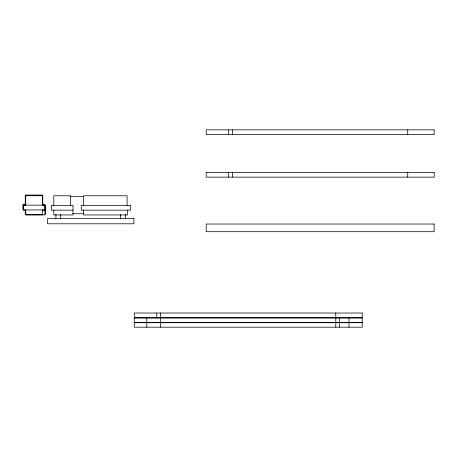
<?xml version="1.0" encoding="UTF-8"?>
<svg xmlns="http://www.w3.org/2000/svg" width="457" height="457" viewBox="0 0 457 457"><rect width="100%" height="100%" fill="white"/><g stroke="black" fill="none" stroke-linecap="round" stroke-linejoin="round"><path stroke-width="0.69" d="M42.044 195.065L25.249 195.065L25.249 204.662M25.992 195.322L42.781 195.322L42.781 204.919M25.838 195.733L42.632 195.733L42.632 205.33M70.001 196.687L83.562 196.687M25.638 204.662L22.85 204.662L22.85 209.46M43.049 204.662L44.443 204.662M23.593 204.919L25.678 204.919M42.398 204.919L45.18 204.919L45.18 214.516M25.529 205.33L23.438 205.33L23.438 210.129L25.529 210.129M42.244 205.33L45.032 205.33L45.032 214.927L25.838 214.927M42.187 210.129L45.032 210.129M72.994 210.163L51.401 210.163L51.401 205.364L72.994 205.364L72.994 214.961L53.8 214.961L53.8 210.163M72.857 213.722L83.562 213.722M134.255 322.396L362.195 322.396M134.255 322.728L362.195 322.728M407.73 129.857L407.73 134.655M407.73 172.346L407.73 177.145M348.988 317.929L348.988 327.195M339.665 317.929L339.665 327.195M335.781 313.016L335.781 317.815M335.792 317.929L335.792 327.195M232.596 129.857L232.596 134.655M232.596 172.346L232.596 177.145M228.677 129.857L228.677 134.655M228.677 172.346L228.677 177.145M160.641 313.016L160.641 317.815M160.641 317.929L160.641 327.195M156.728 313.016L156.728 317.815M146.771 317.929L146.771 327.195M127.56 210.163L127.56 214.961L83.654 214.961L83.654 210.163M127.08 205.364L127.08 195.773L83.654 195.773L83.654 205.364M125.492 214.287L125.492 218.52M120.694 214.407L120.694 218.52M70.595 205.364L70.595 195.773L53.8 195.773L53.8 205.364M60.718 214.407L60.718 218.52M55.92 214.287L55.92 218.52M42.547 205.153L42.547 195.556L25.752 195.556L25.752 205.153M42.547 209.952L42.547 214.75L25.752 214.75L25.752 209.952M25.249 210.146L25.249 214.259M434.15 129.857L206.204 129.857L206.221 134.655L434.15 134.655L434.15 129.857M434.15 172.346L206.204 172.346L206.204 177.145L434.15 177.145L434.144 172.346M44.946 205.153L23.353 205.153L23.353 209.952L44.946 209.952L44.946 205.153M130.679 205.364L81.255 205.364L81.255 210.163L130.679 210.163L130.679 205.364M133.89 218.52L47.522 218.52L47.522 223.793L133.89 223.793L133.89 218.52M434.116 224.033L206.204 224.033L206.204 231.71L434.116 231.71L434.116 224.033M362.201 313.016L134.255 313.016L134.272 317.815L362.201 317.815L362.195 313.016M362.201 317.929L134.255 317.929L134.255 327.195L362.201 327.195L362.201 317.929"/></g></svg>
